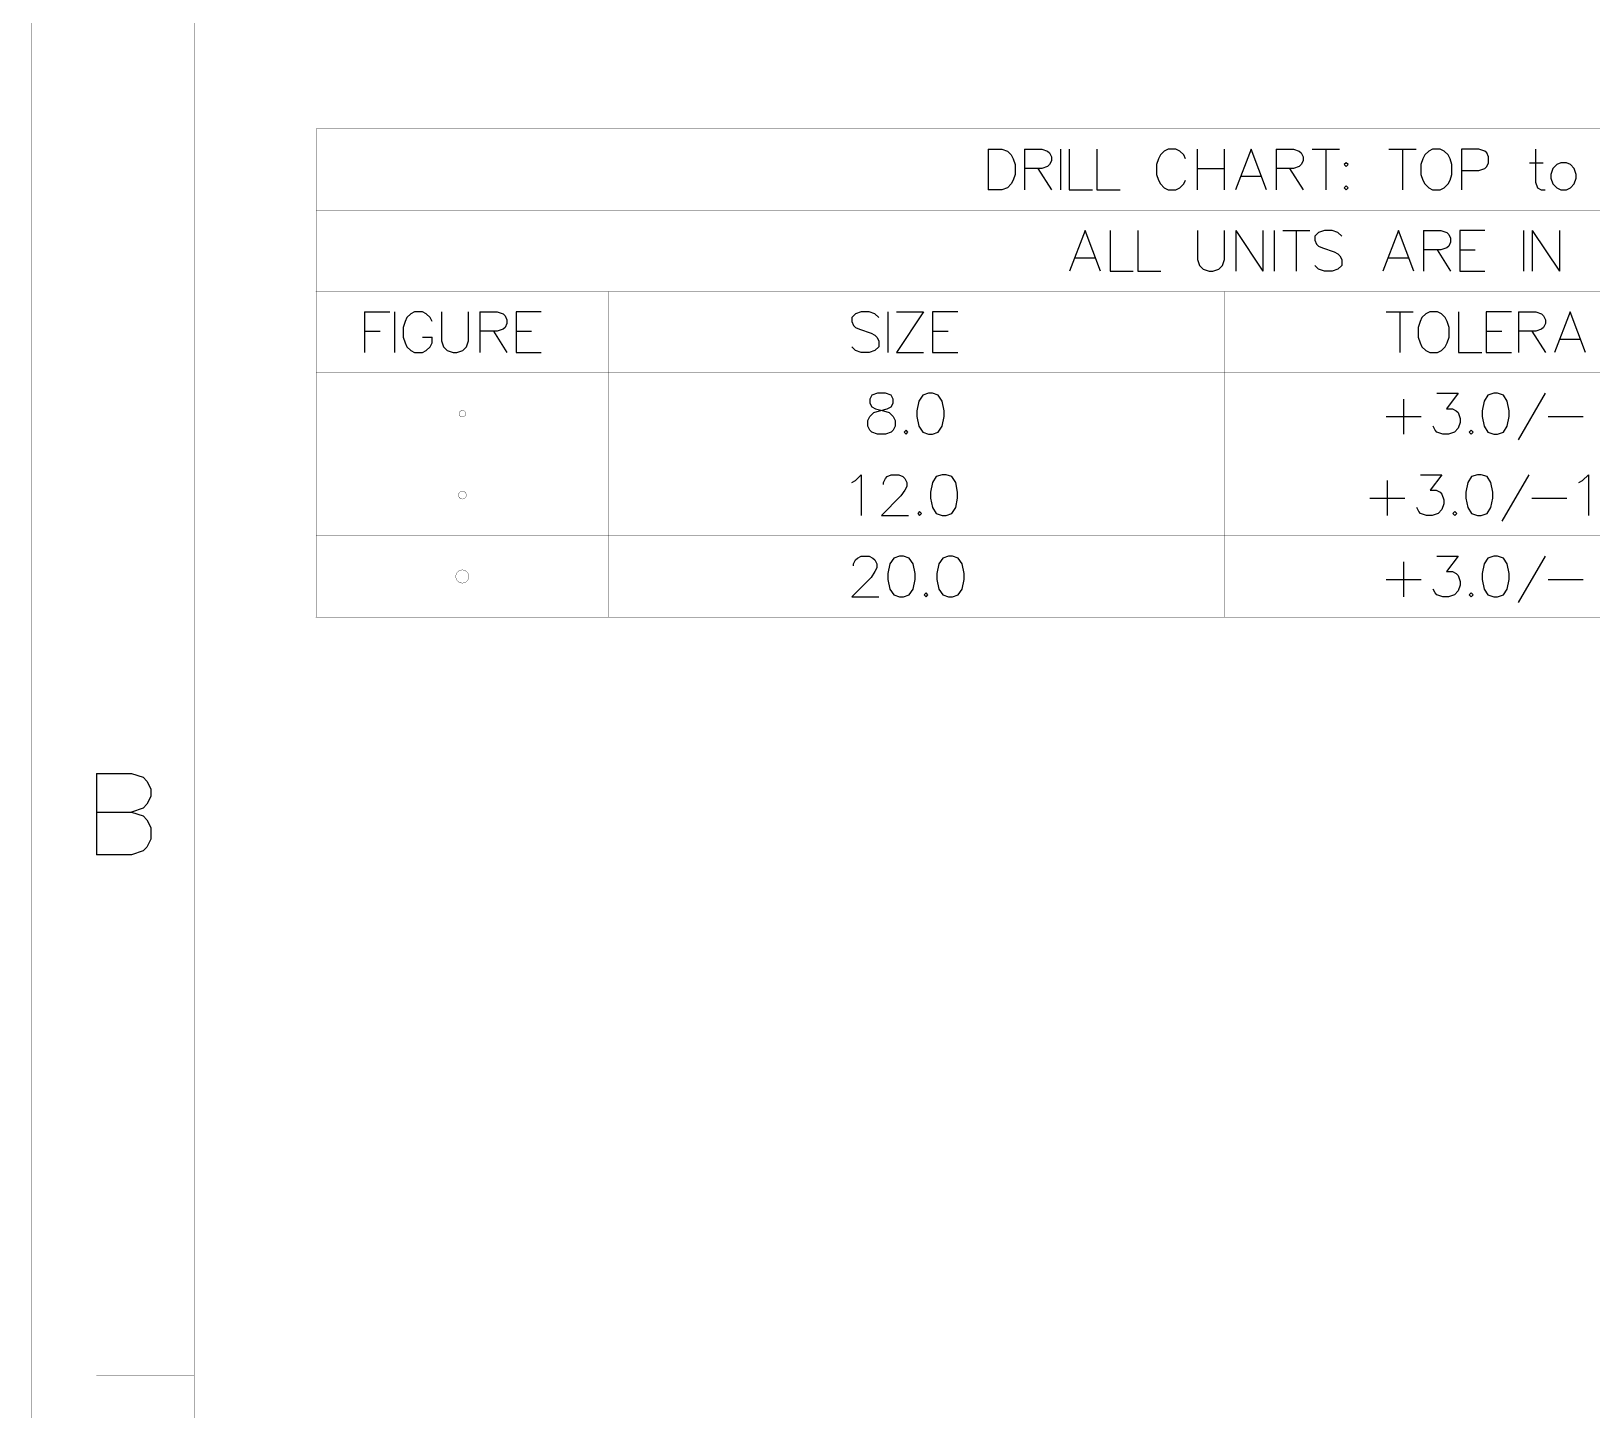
# Model space of a CAD drawing. Header units: millimetres. Extents: x 0 to 559, y 0 to 433.
# Drawn here: x 0.5 to 122.2, y 107.5 to 215.1 of the extents above; entities that cross this region are included whole.
import ezdxf

# ---------------------------------------------------------------- set-up
doc = ezdxf.new("R2010")
doc.units = ezdxf.units.MM
doc.layers.add('KeepOutLayer', color=6, linetype='Continuous')
doc.layers.add('Mechanical5', color=56, linetype='Continuous')

msp = doc.modelspace()

# ---------------------------------------------------------------- linework, layer by layer
at = {"layer": 'KeepOutLayer'}
for p, q in [((5.56, 157.17), (5.56, 150.82)), ((5.56, 157.17), (8.28, 157.17)), ((5.56, 157.17), (5.56, 150.82)), ((5.56, 157.17), (8.28, 157.17)), ((8.28, 157.17), (9.19, 156.87)), ((8.28, 157.17), (9.19, 156.87)), ((9.19, 156.87), (9.49, 156.57)), ((9.19, 156.87), (9.49, 156.57)), ((9.49, 156.57), (9.79, 155.96)), ((9.49, 156.57), (9.79, 155.96)), ((9.79, 155.96), (9.79, 155.36)), ((9.79, 155.96), (9.79, 155.36)), ((9.49, 154.76), (9.19, 154.45)), ((9.49, 154.76), (9.19, 154.45)), ((9.79, 155.36), (9.49, 154.76)), ((9.79, 155.36), (9.49, 154.76)), ((5.56, 154.15), (8.28, 154.15)), ((5.56, 154.15), (8.28, 154.15)), ((9.19, 154.45), (8.28, 154.15)), ((9.19, 154.45), (8.28, 154.15)), ((8.28, 154.15), (9.19, 153.85)), ((8.28, 154.15), (9.19, 153.85)), ((9.19, 153.85), (9.49, 153.55)), ((9.19, 153.85), (9.49, 153.55)), ((9.49, 153.55), (9.79, 152.94)), ((9.49, 153.55), (9.79, 152.94)), ((9.79, 152.94), (9.79, 152.03)), ((9.79, 152.94), (9.79, 152.03)), ((9.19, 151.13), (8.28, 150.82)), ((9.19, 151.13), (8.28, 150.82)), ((9.49, 151.43), (9.19, 151.13)), ((9.49, 151.43), (9.19, 151.13)), ((9.79, 152.03), (9.49, 151.43)), ((9.79, 152.03), (9.49, 151.43)), ((8.28, 150.82), (5.56, 150.82)), ((8.28, 150.82), (5.56, 150.82))]:
    msp.add_line(p, q, dxfattribs=at)
at = {"layer": 'KeepOutLayer', "const_width": 0.0254}
for points in [[(0.48, 3.5), (0.48, 432.76)], [(0.48, 3.5), (0.48, 432.76)], [(13.18, 18.74), (13.18, 414.98)], [(13.18, 18.74), (13.18, 414.98)], [(5.56, 110.18), (13.18, 110.18)], [(5.56, 110.18), (13.18, 110.18)]]:
    msp.add_lwpolyline(points, dxfattribs=at)
at = {"layer": 'KeepOutLayer', "const_width": 0.0127}
for points in [[(5.56, 110.18, 1), (5.57, 110.18, 1)], [(5.56, 110.18, 1), (5.57, 110.18, 1)], [(13.18, 110.18, 1), (13.19, 110.18, 1)], [(13.18, 110.18, 1), (13.19, 110.18, 1)]]:
    msp.add_lwpolyline(points, format="xyb", close=True, dxfattribs=at)
at = {"layer": 'Mechanical5'}
for p, q in [((75.09, 205.87), (75.09, 202.69)), ((75.09, 205.87), (76.15, 205.87)), ((76.15, 205.87), (76.6, 205.72)), ((76.6, 205.72), (76.9, 205.42)), ((77.92, 205.87), (77.92, 202.69)), ((77.92, 205.87), (79.28, 205.87)), ((79.28, 205.87), (79.73, 205.72)), ((79.73, 205.72), (79.88, 205.57)), ((80.74, 205.87), (80.74, 202.69)), ((81.41, 205.87), (81.41, 202.69)), ((83.57, 205.87), (83.57, 202.69)), ((88.83, 205.72), (88.53, 205.42)), ((89.13, 205.87), (88.83, 205.72)), ((89.74, 205.87), (89.13, 205.87)), ((90.04, 205.72), (89.74, 205.87)), ((90.34, 205.42), (90.04, 205.72)), ((91.38, 205.87), (91.38, 202.69)), ((93.5, 205.87), (93.5, 202.69)), ((95.59, 205.87), (94.38, 202.69)), ((96.79, 202.69), (95.59, 205.87)), ((97.54, 205.87), (97.54, 202.69)), ((97.54, 205.87), (98.9, 205.87)), ((98.9, 205.87), (99.35, 205.72)), ((99.35, 205.72), (99.5, 205.57)), ((100.36, 205.87), (102.48, 205.87)), ((101.42, 205.87), (101.42, 202.69)), ((106.35, 205.87), (108.46, 205.87)), ((107.41, 205.87), (107.41, 202.69)), ((109.45, 205.72), (109.14, 205.42)), ((109.75, 205.87), (109.45, 205.72)), ((110.35, 205.87), (109.75, 205.87)), ((110.66, 205.72), (110.35, 205.87)), ((110.96, 205.42), (110.66, 205.72)), ((113.36, 205.87), (112, 205.87)), ((112, 205.87), (112, 202.69)), ((113.82, 205.72), (113.36, 205.87)), ((113.97, 205.57), (113.82, 205.72)), ((117.78, 205.87), (117.78, 203.3)), ((76.9, 205.42), (77.05, 205.11)), ((77.05, 205.11), (77.2, 204.66)), ((77.2, 204.66), (77.2, 203.9)), ((79.73, 204.51), (79.28, 204.36)), ((79.88, 204.66), (79.73, 204.51)), ((79.88, 205.57), (80.03, 205.26)), ((80.03, 204.96), (79.88, 204.66)), ((80.03, 205.26), (80.03, 204.96)), ((88.38, 205.11), (88.22, 204.66)), ((88.22, 204.66), (88.22, 203.9)), ((88.53, 205.42), (88.38, 205.11)), ((90.49, 205.11), (90.34, 205.42)), ((99.35, 204.51), (98.9, 204.36)), ((99.5, 204.66), (99.35, 204.51)), ((99.5, 205.57), (99.65, 205.26)), ((99.65, 204.96), (99.5, 204.66)), ((99.65, 205.26), (99.65, 204.96)), ((103.01, 204.81), (102.86, 204.66)), ((102.86, 204.66), (103.01, 204.51)), ((103.16, 204.66), (103.01, 204.81)), ((103.01, 204.51), (103.16, 204.66)), ((108.99, 205.11), (108.84, 204.66)), ((108.84, 204.66), (108.84, 203.9)), ((109.14, 205.42), (108.99, 205.11)), ((111.11, 205.11), (110.96, 205.42)), ((111.26, 204.66), (111.11, 205.11)), ((111.26, 203.9), (111.26, 204.66)), ((113.82, 204.36), (113.97, 204.51)), ((114.12, 205.26), (113.97, 205.57)), ((113.97, 204.51), (114.12, 204.81)), ((114.12, 204.81), (114.12, 205.26)), ((117.32, 204.81), (118.38, 204.81)), ((119.44, 204.66), (119.14, 204.36)), ((119.74, 204.81), (119.44, 204.66)), ((120.19, 204.81), (119.74, 204.81)), ((120.5, 204.66), (120.19, 204.81)), ((120.8, 204.36), (120.5, 204.66)), ((77.05, 203.45), (76.9, 203.15)), ((77.2, 203.9), (77.05, 203.45)), ((79.28, 204.36), (77.92, 204.36)), ((78.97, 204.36), (80.03, 202.69)), ((88.22, 203.9), (88.38, 203.45)), ((88.38, 203.45), (88.53, 203.15)), ((90.34, 203.15), (90.49, 203.45)), ((91.38, 204.36), (93.5, 204.36)), ((94.83, 203.75), (96.34, 203.75)), ((98.9, 204.36), (97.54, 204.36)), ((98.59, 204.36), (99.65, 202.69)), ((108.84, 203.9), (108.99, 203.45)), ((108.99, 203.45), (109.14, 203.15)), ((110.96, 203.15), (111.11, 203.45)), ((111.11, 203.45), (111.26, 203.9)), ((112, 204.21), (113.36, 204.21)), ((113.36, 204.21), (113.82, 204.36)), ((117.78, 203.3), (117.93, 202.85)), ((119.14, 204.36), (118.98, 203.9)), ((118.98, 203.9), (118.98, 203.6)), ((118.98, 203.6), (119.14, 203.15)), ((120.95, 203.9), (120.8, 204.36)), ((120.8, 203.15), (120.95, 203.6)), ((120.95, 203.6), (120.95, 203.9)), ((76.15, 202.69), (75.09, 202.69)), ((76.6, 202.85), (76.15, 202.69)), ((76.9, 203.15), (76.6, 202.85)), ((81.41, 202.69), (83.22, 202.69)), ((83.57, 202.69), (85.38, 202.69)), ((88.53, 203.15), (88.83, 202.85)), ((88.83, 202.85), (89.13, 202.69)), ((89.13, 202.69), (89.74, 202.69)), ((89.74, 202.69), (90.04, 202.85)), ((90.04, 202.85), (90.34, 203.15)), ((103.01, 203), (102.86, 202.85)), ((102.86, 202.85), (103.01, 202.69)), ((103.16, 202.85), (103.01, 203)), ((103.01, 202.69), (103.16, 202.85)), ((109.14, 203.15), (109.45, 202.85)), ((109.45, 202.85), (109.75, 202.69)), ((109.75, 202.69), (110.35, 202.69)), ((110.35, 202.69), (110.66, 202.85)), ((110.66, 202.85), (110.96, 203.15)), ((117.93, 202.85), (118.23, 202.69)), ((118.23, 202.69), (118.53, 202.69)), ((119.14, 203.15), (119.44, 202.85)), ((119.44, 202.85), (119.74, 202.69)), ((119.74, 202.69), (120.19, 202.69)), ((120.19, 202.69), (120.5, 202.85)), ((120.5, 202.85), (120.8, 203.15)), ((82.65, 199.52), (81.44, 196.34)), ((83.86, 196.34), (82.65, 199.52)), ((84.6, 199.52), (84.6, 196.34)), ((86.76, 199.52), (86.76, 196.34)), ((91.41, 199.52), (91.41, 197.25)), ((93.53, 197.25), (93.53, 199.52)), ((94.41, 199.52), (94.41, 196.34)), ((94.41, 199.52), (96.52, 196.34)), ((96.52, 199.52), (96.52, 196.34)), ((97.4, 199.52), (97.4, 196.34)), ((98.07, 199.52), (100.18, 199.52)), ((99.12, 199.52), (99.12, 196.34)), ((100.86, 199.37), (100.56, 199.07)), ((100.56, 199.07), (100.56, 198.76)), ((100.56, 198.76), (100.71, 198.46)), ((100.71, 198.46), (100.86, 198.31)), ((101.32, 199.52), (100.86, 199.37)), ((101.92, 199.52), (101.32, 199.52)), ((102.37, 199.37), (101.92, 199.52)), ((102.68, 199.07), (102.37, 199.37)), ((107.09, 199.52), (105.88, 196.34)), ((108.3, 196.34), (107.09, 199.52)), ((109.04, 199.52), (109.04, 196.34)), ((109.04, 199.52), (110.4, 199.52)), ((110.4, 199.52), (110.85, 199.37)), ((110.85, 199.37), (111.01, 199.22)), ((111.01, 199.22), (111.16, 198.91)), ((111.16, 198.61), (111.01, 198.31)), ((111.16, 198.91), (111.16, 198.61)), ((113.83, 199.52), (111.87, 199.52)), ((111.87, 199.52), (111.87, 196.34)), ((116.85, 199.52), (116.85, 196.34)), ((117.52, 199.52), (117.52, 196.34)), ((117.52, 199.52), (119.64, 196.34)), ((119.64, 199.52), (119.64, 196.34)), ((81.89, 197.4), (83.4, 197.4)), ((91.41, 197.25), (91.57, 196.8)), ((93.38, 196.8), (93.53, 197.25)), ((100.86, 198.31), (101.16, 198.16)), ((101.16, 198.16), (102.07, 197.86)), ((102.07, 197.86), (102.37, 197.7)), ((102.37, 197.7), (102.53, 197.55)), ((102.53, 197.55), (102.68, 197.25)), ((102.68, 197.25), (102.68, 196.8)), ((106.33, 197.4), (107.85, 197.4)), ((110.4, 198.01), (109.04, 198.01)), ((110.1, 198.01), (111.16, 196.34)), ((110.85, 198.16), (110.4, 198.01)), ((111.01, 198.31), (110.85, 198.16)), ((111.87, 198.01), (113.08, 198.01)), ((84.6, 196.34), (86.41, 196.34)), ((86.76, 196.34), (88.57, 196.34)), ((91.57, 196.8), (91.87, 196.5)), ((91.87, 196.5), (92.32, 196.34)), ((92.32, 196.34), (92.62, 196.34)), ((92.62, 196.34), (93.08, 196.5)), ((93.08, 196.5), (93.38, 196.8)), ((100.86, 196.5), (100.56, 196.8)), ((101.32, 196.34), (100.86, 196.5)), ((101.92, 196.34), (101.32, 196.34)), ((102.37, 196.5), (101.92, 196.34)), ((102.68, 196.8), (102.37, 196.5)), ((111.87, 196.34), (113.83, 196.34)), ((26.47, 193.17), (26.47, 189.99)), ((26.47, 193.17), (28.44, 193.17)), ((28.8, 193.17), (28.8, 189.99)), ((29.62, 192.41), (29.47, 191.96)), ((29.77, 192.72), (29.62, 192.41)), ((30.07, 193.02), (29.77, 192.72)), ((30.37, 193.17), (30.07, 193.02)), ((30.98, 193.17), (30.37, 193.17)), ((31.28, 193.02), (30.98, 193.17)), ((31.58, 192.72), (31.28, 193.02)), ((31.73, 192.41), (31.58, 192.72)), ((32.46, 193.17), (32.46, 190.9)), ((34.57, 190.9), (34.57, 193.17)), ((35.45, 193.17), (35.45, 189.99)), ((35.45, 193.17), (36.81, 193.17)), ((36.81, 193.17), (37.27, 193.02)), ((37.27, 193.02), (37.42, 192.87)), ((37.42, 192.87), (37.57, 192.56)), ((37.57, 192.56), (37.57, 192.26)), ((40.24, 193.17), (38.28, 193.17)), ((38.28, 193.17), (38.28, 189.99)), ((64.75, 193.02), (64.45, 192.72)), ((64.45, 192.72), (64.45, 192.41)), ((64.45, 192.41), (64.6, 192.11)), ((65.2, 193.17), (64.75, 193.02)), ((65.81, 193.17), (65.2, 193.17)), ((66.26, 193.02), (65.81, 193.17)), ((66.56, 192.72), (66.26, 193.02)), ((67.27, 193.17), (67.27, 189.99)), ((70.05, 193.17), (67.94, 189.99)), ((67.94, 193.17), (70.05, 193.17)), ((72.73, 193.17), (70.76, 193.17)), ((70.76, 193.17), (70.76, 189.99)), ((106.13, 193.17), (108.24, 193.17)), ((107.19, 193.17), (107.19, 189.99)), ((108.77, 192.41), (108.62, 191.96)), ((108.92, 192.72), (108.77, 192.41)), ((109.23, 193.02), (108.92, 192.72)), ((109.53, 193.17), (109.23, 193.02)), ((110.13, 193.17), (109.53, 193.17)), ((110.44, 193.02), (110.13, 193.17)), ((110.74, 192.72), (110.44, 193.02)), ((110.89, 192.41), (110.74, 192.72)), ((111.04, 191.96), (110.89, 192.41)), ((111.78, 193.17), (111.78, 189.99)), ((115.91, 193.17), (113.94, 193.17)), ((113.94, 193.17), (113.94, 189.99)), ((116.44, 193.17), (116.44, 189.99)), ((116.44, 193.17), (117.8, 193.17)), ((117.8, 193.17), (118.25, 193.02)), ((118.25, 193.02), (118.4, 192.87)), ((118.4, 192.87), (118.55, 192.56)), ((118.55, 192.56), (118.55, 192.26)), ((120.47, 193.17), (119.26, 189.99)), ((121.68, 189.99), (120.47, 193.17)), ((26.47, 191.66), (27.68, 191.66)), ((29.47, 191.96), (29.47, 191.2)), ((29.47, 191.2), (29.62, 190.75)), ((30.98, 191.2), (31.73, 191.2)), ((31.73, 190.75), (31.73, 191.2)), ((36.81, 191.66), (35.45, 191.66)), ((36.51, 191.66), (37.57, 189.99)), ((37.27, 191.81), (36.81, 191.66)), ((37.42, 191.96), (37.27, 191.81)), ((37.57, 192.26), (37.42, 191.96)), ((38.28, 191.66), (39.49, 191.66)), ((64.6, 192.11), (64.75, 191.96)), ((64.75, 191.96), (65.05, 191.81)), ((65.05, 191.81), (65.96, 191.51)), ((65.96, 191.51), (66.26, 191.35)), ((66.26, 191.35), (66.41, 191.2)), ((66.41, 191.2), (66.56, 190.9)), ((70.76, 191.66), (71.97, 191.66)), ((108.62, 191.96), (108.62, 191.2)), ((108.62, 191.2), (108.77, 190.75)), ((110.89, 190.75), (111.04, 191.2)), ((111.04, 191.2), (111.04, 191.96)), ((113.94, 191.66), (115.15, 191.66)), ((117.8, 191.66), (116.44, 191.66)), ((117.49, 191.66), (118.55, 189.99)), ((118.25, 191.81), (117.8, 191.66)), ((118.4, 191.96), (118.25, 191.81)), ((118.55, 192.26), (118.4, 191.96)), ((29.62, 190.75), (29.77, 190.45)), ((29.77, 190.45), (30.07, 190.15)), ((30.07, 190.15), (30.37, 189.99)), ((30.37, 189.99), (30.98, 189.99)), ((30.98, 189.99), (31.28, 190.15)), ((31.28, 190.15), (31.58, 190.45)), ((31.58, 190.45), (31.73, 190.75)), ((32.46, 190.9), (32.61, 190.45)), ((32.61, 190.45), (32.91, 190.15)), ((32.91, 190.15), (33.37, 189.99)), ((33.37, 189.99), (33.67, 189.99)), ((33.67, 189.99), (34.12, 190.15)), ((34.12, 190.15), (34.42, 190.45)), ((34.42, 190.45), (34.57, 190.9)), ((38.28, 189.99), (40.24, 189.99)), ((64.75, 190.15), (64.45, 190.45)), ((65.2, 189.99), (64.75, 190.15)), ((65.81, 189.99), (65.2, 189.99)), ((66.26, 190.15), (65.81, 189.99)), ((66.56, 190.45), (66.26, 190.15)), ((66.56, 190.9), (66.56, 190.45)), ((67.94, 189.99), (70.05, 189.99)), ((70.76, 189.99), (72.73, 189.99)), ((108.77, 190.75), (108.92, 190.45)), ((108.92, 190.45), (109.23, 190.15)), ((109.23, 190.15), (109.53, 189.99)), ((109.53, 189.99), (110.13, 189.99)), ((110.13, 189.99), (110.44, 190.15)), ((110.44, 190.15), (110.74, 190.45)), ((110.74, 190.45), (110.89, 190.75)), ((111.78, 189.99), (113.59, 189.99)), ((113.94, 189.99), (115.91, 189.99)), ((119.72, 191.05), (121.23, 191.05)), ((66.02, 186.67), (65.87, 186.37)), ((65.87, 186.37), (65.87, 186.06)), ((66.47, 186.82), (66.02, 186.67)), ((67.08, 186.82), (66.47, 186.82)), ((67.53, 186.67), (67.08, 186.82)), ((67.68, 186.37), (67.53, 186.67)), ((67.68, 186.06), (67.68, 186.37)), ((69.69, 186.21), (69.54, 185.46)), ((69.99, 186.67), (69.69, 186.21)), ((70.45, 186.82), (69.99, 186.67)), ((70.75, 186.82), (70.45, 186.82)), ((71.2, 186.67), (70.75, 186.82)), ((71.51, 186.21), (71.2, 186.67)), ((71.66, 185.46), (71.51, 186.21)), ((107.49, 186.37), (107.49, 183.64)), ((110.09, 186.82), (111.75, 186.82)), ((111.75, 186.82), (110.84, 185.61)), ((113.76, 186.21), (113.61, 185.46)), ((114.06, 186.67), (113.76, 186.21)), ((114.52, 186.82), (114.06, 186.67)), ((114.82, 186.82), (114.52, 186.82)), ((115.27, 186.67), (114.82, 186.82)), ((115.57, 186.21), (115.27, 186.67)), ((115.73, 185.46), (115.57, 186.21)), ((116.44, 183.19), (118.55, 186.82)), ((65.72, 184.7), (65.87, 185)), ((65.87, 186.06), (66.02, 185.76)), ((65.87, 185), (66.17, 185.31)), ((66.02, 185.76), (66.32, 185.61)), ((66.17, 185.31), (66.62, 185.46)), ((66.32, 185.61), (66.93, 185.46)), ((66.62, 185.46), (67.23, 185.61)), ((66.93, 185.46), (67.38, 185.31)), ((67.23, 185.61), (67.53, 185.76)), ((67.38, 185.31), (67.68, 185)), ((67.53, 185.76), (67.68, 186.06)), ((67.68, 185), (67.83, 184.7)), ((69.54, 185.46), (69.54, 185)), ((69.54, 185), (69.69, 184.25)), ((71.51, 184.25), (71.66, 185)), ((71.66, 185), (71.66, 185.46)), ((106.13, 185), (108.85, 185)), ((110.84, 185.61), (111.3, 185.61)), ((111.3, 185.61), (111.6, 185.46)), ((111.6, 185.46), (111.75, 185.31)), ((111.75, 185.31), (111.9, 184.85)), ((113.61, 185.46), (113.61, 185)), ((113.61, 185), (113.76, 184.25)), ((115.57, 184.25), (115.73, 185)), ((115.73, 185), (115.73, 185.46)), ((118.76, 185), (121.48, 185)), ((65.72, 184.25), (65.72, 184.7)), ((65.87, 183.95), (65.72, 184.25)), ((66.02, 183.8), (65.87, 183.95)), ((66.47, 183.64), (66.02, 183.8)), ((67.53, 183.8), (67.08, 183.64)), ((67.68, 183.95), (67.53, 183.8)), ((67.83, 184.25), (67.68, 183.95)), ((67.83, 184.7), (67.83, 184.25)), ((68.69, 183.95), (68.54, 183.8)), ((68.54, 183.8), (68.69, 183.64)), ((68.84, 183.8), (68.69, 183.95)), ((68.69, 183.64), (68.84, 183.8)), ((69.69, 184.25), (69.99, 183.8)), ((69.99, 183.8), (70.45, 183.64)), ((70.75, 183.64), (71.2, 183.8)), ((71.2, 183.8), (71.51, 184.25)), ((109.94, 183.95), (109.79, 184.25)), ((110.09, 183.8), (109.94, 183.95)), ((110.54, 183.64), (110.09, 183.8)), ((111.45, 183.8), (110.99, 183.64)), ((111.75, 184.1), (111.45, 183.8)), ((111.9, 184.55), (111.75, 184.1)), ((111.9, 184.85), (111.9, 184.55)), ((112.76, 183.95), (112.61, 183.8)), ((112.61, 183.8), (112.76, 183.64)), ((112.91, 183.8), (112.76, 183.95)), ((112.76, 183.64), (112.91, 183.8)), ((113.76, 184.25), (114.06, 183.8)), ((114.06, 183.8), (114.52, 183.64)), ((114.82, 183.64), (115.27, 183.8)), ((115.27, 183.8), (115.57, 184.25)), ((67.08, 183.64), (66.47, 183.64)), ((70.45, 183.64), (70.75, 183.64)), ((110.99, 183.64), (110.54, 183.64)), ((114.52, 183.64), (114.82, 183.64)), ((64.75, 180.02), (65.2, 180.47)), ((65.2, 180.47), (65.2, 177.29)), ((66.92, 179.86), (67.08, 180.17)), ((67.08, 180.17), (67.23, 180.32)), ((67.23, 180.32), (67.53, 180.47)), ((67.53, 180.47), (68.13, 180.47)), ((68.13, 180.47), (68.44, 180.32)), ((68.44, 180.32), (68.59, 180.17)), ((68.59, 180.17), (68.74, 179.86)), ((71.05, 180.32), (70.75, 179.86)), ((71.5, 180.47), (71.05, 180.32)), ((71.81, 180.47), (71.5, 180.47)), ((72.26, 180.32), (71.81, 180.47)), ((72.56, 179.86), (72.26, 180.32)), ((108.82, 180.47), (110.48, 180.47)), ((110.48, 180.47), (109.57, 179.26)), ((112.79, 180.32), (112.49, 179.86)), ((113.25, 180.47), (112.79, 180.32)), ((113.55, 180.47), (113.25, 180.47)), ((114, 180.32), (113.55, 180.47)), ((114.3, 179.86), (114, 180.32)), ((115.17, 176.84), (117.28, 180.47)), ((121.45, 180.02), (121.91, 180.47)), ((121.91, 180.47), (121.91, 177.29)), ((64.45, 179.86), (64.75, 180.02)), ((66.92, 179.71), (66.92, 179.86)), ((68.59, 179.26), (68.29, 178.81)), ((68.74, 179.56), (68.59, 179.26)), ((68.74, 179.86), (68.74, 179.56)), ((70.75, 179.86), (70.6, 179.11)), ((70.6, 179.11), (70.6, 178.65)), ((72.71, 179.11), (72.56, 179.86)), ((72.71, 178.65), (72.71, 179.11)), ((106.22, 180.02), (106.22, 177.29)), ((109.57, 179.26), (110.03, 179.26)), ((110.03, 179.26), (110.33, 179.11)), ((110.33, 179.11), (110.48, 178.96)), ((110.48, 178.96), (110.63, 178.5)), ((112.49, 179.86), (112.34, 179.11)), ((112.34, 179.11), (112.34, 178.65)), ((114.46, 179.11), (114.3, 179.86)), ((114.46, 178.65), (114.46, 179.11)), ((121.15, 179.86), (121.45, 180.02)), ((68.29, 178.81), (66.77, 177.29)), ((70.6, 178.65), (70.75, 177.9)), ((70.75, 177.9), (71.05, 177.45)), ((72.26, 177.45), (72.56, 177.9)), ((72.56, 177.9), (72.71, 178.65)), ((104.86, 178.65), (107.58, 178.65)), ((108.67, 177.6), (108.52, 177.9)), ((110.48, 177.75), (110.18, 177.45)), ((110.63, 178.2), (110.48, 177.75)), ((110.63, 178.5), (110.63, 178.2)), ((112.34, 178.65), (112.49, 177.9)), ((112.49, 177.9), (112.79, 177.45)), ((114, 177.45), (114.3, 177.9)), ((114.3, 177.9), (114.46, 178.65)), ((117.49, 178.65), (120.21, 178.65)), ((66.77, 177.29), (68.89, 177.29)), ((69.75, 177.6), (69.6, 177.45)), ((69.6, 177.45), (69.75, 177.29)), ((69.9, 177.45), (69.75, 177.6)), ((69.75, 177.29), (69.9, 177.45)), ((71.05, 177.45), (71.5, 177.29)), ((71.5, 177.29), (71.81, 177.29)), ((71.81, 177.29), (72.26, 177.45)), ((108.82, 177.45), (108.67, 177.6)), ((109.27, 177.29), (108.82, 177.45)), ((109.72, 177.29), (109.27, 177.29)), ((110.18, 177.45), (109.72, 177.29)), ((111.49, 177.6), (111.34, 177.45)), ((111.34, 177.45), (111.49, 177.29)), ((111.64, 177.45), (111.49, 177.6)), ((111.49, 177.29), (111.64, 177.45)), ((112.79, 177.45), (113.25, 177.29)), ((113.25, 177.29), (113.55, 177.29)), ((113.55, 177.29), (114, 177.45)), ((64.9, 173.97), (65.2, 174.12)), ((65.2, 174.12), (65.81, 174.12)), ((65.81, 174.12), (66.11, 173.97)), ((68.18, 174.12), (67.73, 173.97)), ((68.48, 174.12), (68.18, 174.12)), ((68.94, 173.97), (68.48, 174.12)), ((72, 174.12), (71.55, 173.97)), ((72.31, 174.12), (72, 174.12)), ((72.76, 173.97), (72.31, 174.12)), ((110.09, 174.12), (111.75, 174.12)), ((111.75, 174.12), (110.84, 172.91)), ((114.52, 174.12), (114.06, 173.97)), ((114.82, 174.12), (114.52, 174.12)), ((115.27, 173.97), (114.82, 174.12)), ((116.44, 170.49), (118.55, 174.12)), ((64.6, 173.51), (64.75, 173.82)), ((64.6, 173.36), (64.6, 173.51)), ((64.75, 173.82), (64.9, 173.97)), ((66.26, 172.91), (65.96, 172.46)), ((66.11, 173.97), (66.26, 173.82)), ((66.26, 173.82), (66.41, 173.51)), ((66.41, 173.21), (66.26, 172.91)), ((66.41, 173.51), (66.41, 173.21)), ((67.42, 173.51), (67.27, 172.76)), ((67.73, 173.97), (67.42, 173.51)), ((69.24, 173.51), (68.94, 173.97)), ((69.39, 172.76), (69.24, 173.51)), ((71.25, 173.51), (71.1, 172.76)), ((71.55, 173.97), (71.25, 173.51)), ((73.06, 173.51), (72.76, 173.97)), ((73.21, 172.76), (73.06, 173.51)), ((107.49, 173.67), (107.49, 170.94)), ((110.84, 172.91), (111.3, 172.91)), ((111.3, 172.91), (111.6, 172.76)), ((113.76, 173.51), (113.61, 172.76)), ((114.06, 173.97), (113.76, 173.51)), ((115.57, 173.51), (115.27, 173.97)), ((115.73, 172.76), (115.57, 173.51)), ((65.96, 172.46), (64.45, 170.94)), ((67.27, 172.76), (67.27, 172.3)), ((67.27, 172.3), (67.42, 171.55)), ((69.24, 171.55), (69.39, 172.3)), ((69.39, 172.3), (69.39, 172.76)), ((71.1, 172.76), (71.1, 172.3)), ((71.1, 172.3), (71.25, 171.55)), ((73.06, 171.55), (73.21, 172.3)), ((73.21, 172.3), (73.21, 172.76)), ((106.13, 172.3), (108.85, 172.3)), ((111.6, 172.76), (111.75, 172.61)), ((111.75, 172.61), (111.9, 172.15)), ((111.9, 171.85), (111.75, 171.4)), ((111.9, 172.15), (111.9, 171.85)), ((113.61, 172.76), (113.61, 172.3)), ((113.61, 172.3), (113.76, 171.55)), ((115.57, 171.55), (115.73, 172.3)), ((115.73, 172.3), (115.73, 172.76)), ((118.76, 172.3), (121.48, 172.3)), ((64.45, 170.94), (66.56, 170.94)), ((67.42, 171.55), (67.73, 171.1)), ((67.73, 171.1), (68.18, 170.94)), ((68.18, 170.94), (68.48, 170.94)), ((68.48, 170.94), (68.94, 171.1)), ((68.94, 171.1), (69.24, 171.55)), ((70.25, 171.25), (70.1, 171.1)), ((70.1, 171.1), (70.25, 170.94)), ((70.4, 171.1), (70.25, 171.25)), ((70.25, 170.94), (70.4, 171.1)), ((71.25, 171.55), (71.55, 171.1)), ((71.55, 171.1), (72, 170.94)), ((72, 170.94), (72.31, 170.94)), ((72.31, 170.94), (72.76, 171.1)), ((72.76, 171.1), (73.06, 171.55)), ((109.94, 171.25), (109.79, 171.55)), ((110.09, 171.1), (109.94, 171.25)), ((110.54, 170.94), (110.09, 171.1)), ((110.99, 170.94), (110.54, 170.94)), ((111.45, 171.1), (110.99, 170.94)), ((111.75, 171.4), (111.45, 171.1)), ((112.76, 171.25), (112.61, 171.1)), ((112.61, 171.1), (112.76, 170.94)), ((112.91, 171.1), (112.76, 171.25)), ((112.76, 170.94), (112.91, 171.1)), ((113.76, 171.55), (114.06, 171.1)), ((114.06, 171.1), (114.52, 170.94)), ((114.52, 170.94), (114.82, 170.94)), ((114.82, 170.94), (115.27, 171.1)), ((115.27, 171.1), (115.57, 171.55))]:
    msp.add_line(p, q, dxfattribs=at)
at = {"layer": 'Mechanical5', "const_width": 0.0254}
for points in [[(22.68, 169.36), (22.68, 207.46)], [(22.68, 207.46), (193.54, 207.46)], [(22.68, 201.11), (193.54, 201.11)], [(22.68, 194.76), (193.54, 194.76)], [(45.51, 169.36), (45.51, 194.76)], [(93.54, 169.36), (93.54, 194.76)], [(22.68, 188.41), (193.54, 188.41)], [(22.68, 182.06), (193.54, 182.06)], [(22.68, 175.71), (193.54, 175.71)], [(22.68, 169.36), (193.54, 169.36)]]:
    msp.add_lwpolyline(points, dxfattribs=at)
at = {"layer": 'Mechanical5'}
for points, const_width in [([(22.67, 207.46, 1), (22.68, 207.46, 1)], 0.0127), ([(22.67, 207.46, 1), (22.68, 207.46, 1)], 0.0127), ([(22.67, 201.11, 1), (22.68, 201.11, 1)], 0.0127), ([(22.67, 194.76, 1), (22.68, 194.76, 1)], 0.0127), ([(45.5, 194.76, 1), (45.52, 194.76, 1)], 0.0127), ([(93.54, 194.76, 1), (93.55, 194.76, 1)], 0.0127), ([(22.67, 188.41, 1), (22.68, 188.41, 1)], 0.0127), ([(34.35, 185.23, 1), (33.84, 185.23, 1)], 0.0254), ([(33.83, 185.23, 1), (33.85, 185.23, 1)], 0.0127), ([(34.34, 185.23, 1), (34.35, 185.23, 1)], 0.0127), ([(22.67, 182.06, 1), (22.68, 182.06, 1)], 0.0127), ([(34.4, 178.88, 1), (33.79, 178.88, 1)], 0.0254), ([(33.78, 178.88, 1), (33.79, 178.88, 1)], 0.0127), ([(34.39, 178.88, 1), (34.4, 178.88, 1)], 0.0127), ([(22.67, 175.71, 1), (22.68, 175.71, 1)], 0.0127), ([(34.6, 172.53, 1), (33.58, 172.53, 1)], 0.0254), ([(33.58, 172.53, 1), (33.59, 172.53, 1)], 0.0127), ([(34.59, 172.53, 1), (34.61, 172.53, 1)], 0.0127), ([(22.67, 169.36, 1), (22.68, 169.36, 1)], 0.0127), ([(22.67, 169.36, 1), (22.68, 169.36, 1)], 0.0127), ([(45.5, 169.36, 1), (45.52, 169.36, 1)], 0.0127), ([(93.54, 169.36, 1), (93.55, 169.36, 1)], 0.0127)]:
    msp.add_lwpolyline(points, format="xyb", close=True, dxfattribs=dict(at, const_width=const_width))

doc.saveas('drawing.dxf')
